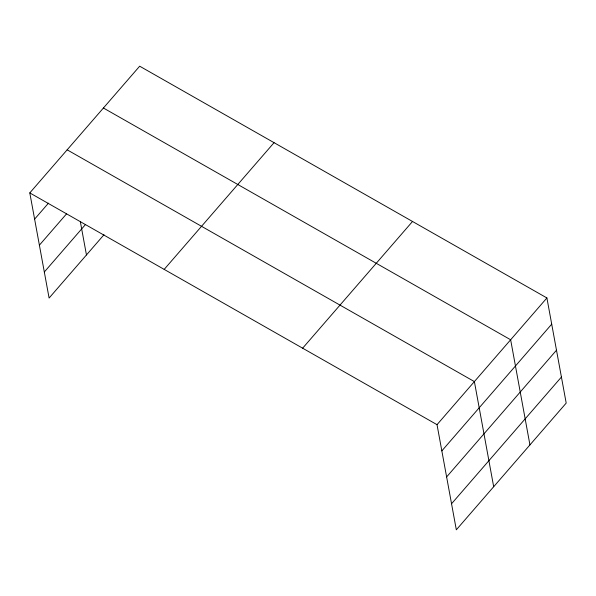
<?xml version="1.0" encoding="UTF-8"?>
<svg xmlns="http://www.w3.org/2000/svg" width="596" height="596" viewBox="0 0 596 596"><rect width="100%" height="100%" fill="white"/><g stroke="black" fill="none" stroke-linecap="round" stroke-linejoin="round"><path stroke-width="0.89" d="M29.8 192.91L139.673 66.193L546.904 297.955L566.2 403.09L456.327 529.807L437.024 424.672L29.8 192.91L49.096 298.045L103.98 234.75M34.613 219.127L48.47 203.139M39.388 245.172L66.506 213.897M44.313 272L85.302 224.737M164.183 269.392L274.063 142.675M302.641 348.191L412.521 221.474M437.024 424.672L546.904 297.955M441.837 450.881L551.717 324.164M446.62 476.927L556.493 350.21M451.545 503.762L561.417 377.045M103.413 108.01L510.645 339.772L529.941 444.907M67.154 149.827L474.386 381.589L493.682 486.723M80.363 221.764L86.457 254.961"/></g></svg>
